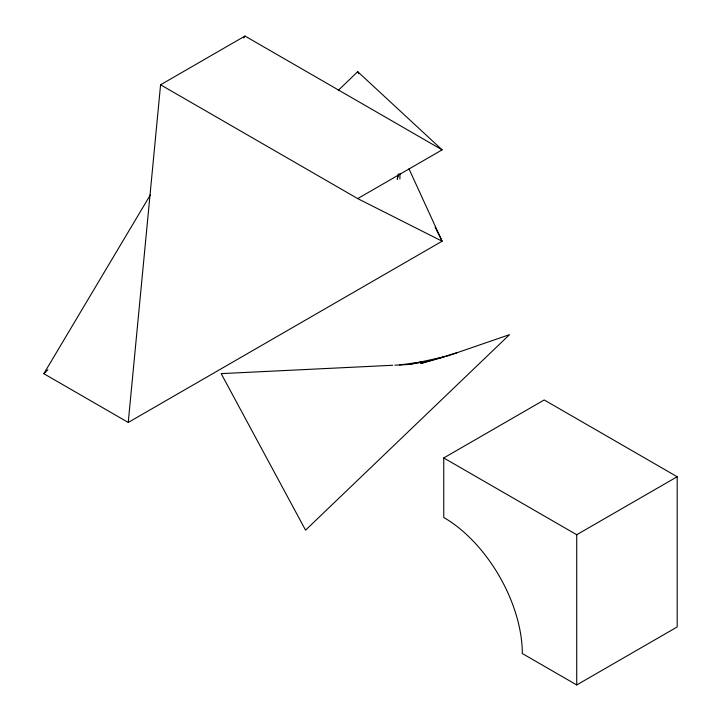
<?xml version="1.0" encoding="UTF-8"?>
<svg xmlns="http://www.w3.org/2000/svg" width="721" height="721" viewBox="0 0 721 721"><rect width="100%" height="100%" fill="white"/><g stroke="black" fill="none" stroke-linecap="round" stroke-linejoin="round"><path stroke-width="1.08" d="M150.455 194.715L43.819 373.703L128.239 422.443L160.576 84.79L244.996 36.05L442.126 149.86L357.706 198.599L160.576 84.79M398.091 175.014L397.28 179.313L398.479 173.968M243.842 37.988L244.996 36.05M43.819 373.703L47.874 369.801M338.248 90.395L357.706 71.667L442.126 149.86M128.239 422.443L442.126 241.211L408.978 168.858M443.748 457.952L544.211 399.957L677.181 476.734L677.181 626.955L576.728 684.95L522.31 653.532A111.097 64.142 60 0 0 443.748 517.471L443.748 457.952L576.728 534.73L677.181 476.734M446.209 356.444L509.495 334.67L305.56 530.16L221.176 373.631L392.621 365.277M456.763 352.812L420.722 363.483L444.091 357.03M444.028 356.913L410.168 364.213L419.036 362.771M399.623 364.934L422.56 361.843M394.865 365.168L411.673 364.348M357.706 198.599L442.126 241.211L435.133 227.169M357.706 71.667L358.707 73.668M576.728 534.73L576.728 684.95M399.921 173.662L399.921 178.979"/></g></svg>
